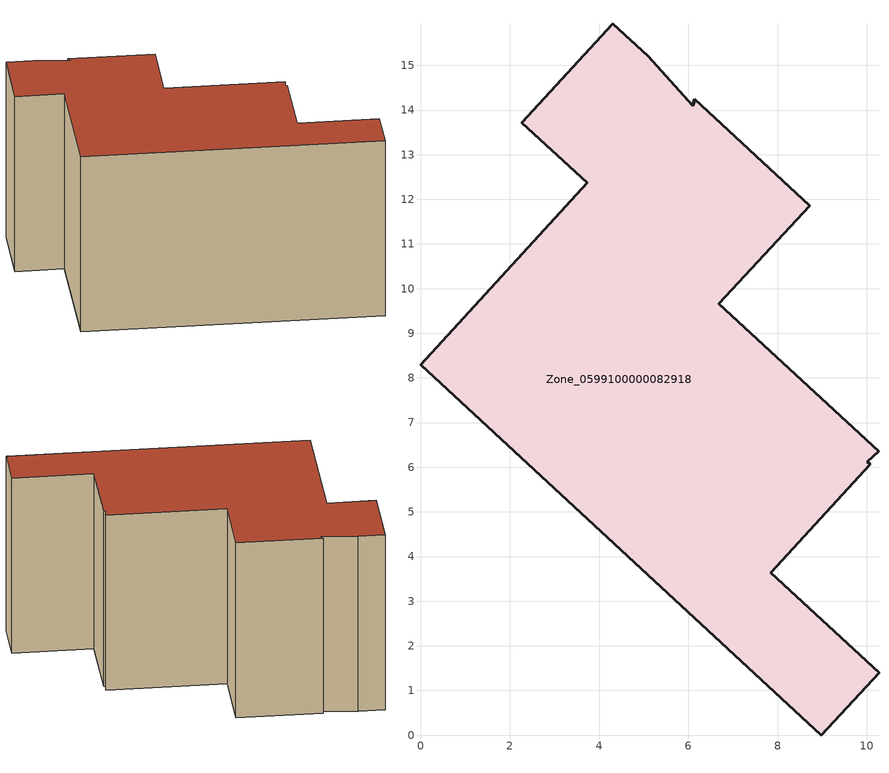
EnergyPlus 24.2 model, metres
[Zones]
Zone_0599100000082918
 floor ground (C_G): 10.27,6.36 10.01,6.12 10.07,6.06 7.84,3.64 10.27,1.4 8.98,0 0,8.3 3.74,12.37 2.27,13.72 4.31,15.93 5.1,15.2 6.09,14.09 6.14,14.24 8.72,11.86 6.68,9.66 z0
 wall outside (C_F): 8.98,0 10.27,1.4 7.84,3.64 10.07,6.06 10.01,6.12 10.27,6.36 6.68,9.66 8.72,11.86 6.14,14.24 6.09,14.09 5.1,15.2 4.31,15.93 2.27,13.72 3.74,12.37 0,8.3 8.98,0 z0:7.87
 roof outside (C_R): 10.01,6.12 10.27,6.36 6.68,9.66 8.72,11.86 6.14,14.24 6.09,14.09 5.1,15.2 4.31,15.93 2.27,13.72 3.74,12.37 0,8.3 8.98,0 10.27,1.4 7.84,3.64 10.07,6.06 z7.87
[BUILDING]
Pand.0599100000082918: North Axis=0; Terrain=City; Loads Convergence Tolerance Value=0.04; Temperature Convergence Tolerance Value=0.4; Solar Distribution=FullExterior; Maximum Number of Warmup Days=25; Minimum Number of Warmup Days=1
[Site:Location]
Rotterdam.The.Hague.AP_ZH_NLD Design_Conditions: Latitude=51.96; Longitude=4.45; Time Zone=1; Elevation=-4.5
[SITE:GROUNDTEMPERATURE:BUILDINGSURFACE]
18, 18, 18, 18, 18, 18, 18, 18, 18, 18, 18, 18
[MATERIAL] Thermal Absorptance=0.9; Solar Absorptance=0.7; Visible Absorptance=0.7
Name | Roughness | Thickness | Conductivity | Density | Specific Heat
G.TC.1975-1991 | MediumSmooth | 0.15 | 0.288461 | 540 | 1210
F.TC.1975-1991 | Rough | 0.3 | 0.230769 | 1920 | 840
R.TC.1975-1991 | MediumRough | 0.2 | 0.153846 | 1500 | 1000
[CONSTRUCTION]
C_G: G.TC.1975-1991
C_F: F.TC.1975-1991
C_R: R.TC.1975-1991
[ZONE]
Zone_0599100000082918: Type=1; Multiplier=1; Ceiling Height=Autocalculate; Volume=Autocalculate; Floor Area=autocalculate; Part of Total Floor Area=Yes
[ZONEINFILTRATION:DESIGNFLOWRATE]
Infil_Zone_0599100000082918: Zone or ZoneList or Space or SpaceList=Zone_0599100000082918; Schedule=AlwaysOn; Design Flow Rate Calculation Method=Flow/Area; Flow Rate per Floor Area=0.003; Constant Term Coefficient=1; Temperature Term Coefficient=0; Velocity Term Coefficient=0; Velocity Squared Term Coefficient=0
[HVACTEMPLATE:ZONE:IDEALLOADSAIRSYSTEM]
Zone_0599100000082918: Maximum Heating Supply Air Temperature=50; Minimum Cooling Supply Air Temperature=13; Maximum Heating Supply Air Humidity Ratio=0.0156; Minimum Cooling Supply Air Humidity Ratio=0.0077; Heating Limit=NoLimit; Cooling Limit=NoLimit; Dehumidification Control Type=ConstantSensibleHeatRatio; Cooling Sensible Heat Ratio=0.7; Dehumidification Setpoint=60; Humidification Control Type=None; Humidification Setpoint=30; Outdoor Air Method=None; Outdoor Air Flow Rate per Person=0.00944; Outdoor Air Flow Rate per Zone Floor Area=0; Outdoor Air Flow Rate per Zone=0; Demand Controlled Ventilation Type=None; Outdoor Air Economizer Type=NoEconomizer; Heat Recovery Type=None; Sensible Heat Recovery Effectiveness=0.7; Latent Heat Recovery Effectiveness=0.65
[ZONECONTROL:THERMOSTAT]
ThermostatControl_Zone_0599100000082918: Zone or ZoneList=Zone_0599100000082918; Control Type Schedule=DualSetpointControlType; Control 1=Thermostat_Zone_0599100000082918; Temperature Difference Between Cutout And Setpoint=0
[THERMOSTATSETPOINT:DUALSETPOINT]
Thermostat_Zone_0599100000082918: Heating Setpoint Temperature Schedule=HeatingSetpoint_Zone_0599100000082918; Cooling Setpoint Temperature Schedule=CoolingSetpoint_Zone_0599100000082918
[SCHEDULE:COMPACT]
HeatingSetpoint_Zone_0599100000082918: Through: 12/31, For: AllDays, Until: 24:00, 21
CoolingSetpoint_Zone_0599100000082918: Through: 12/31, For: AllDays, Until: 24:00, 24
DualSetpointControlType: Through: 12/31, For: AllDays, Until: 24:00, 4
AlwaysOn: Through: 12/31, For: AllDays, Until: 24:00, 1
